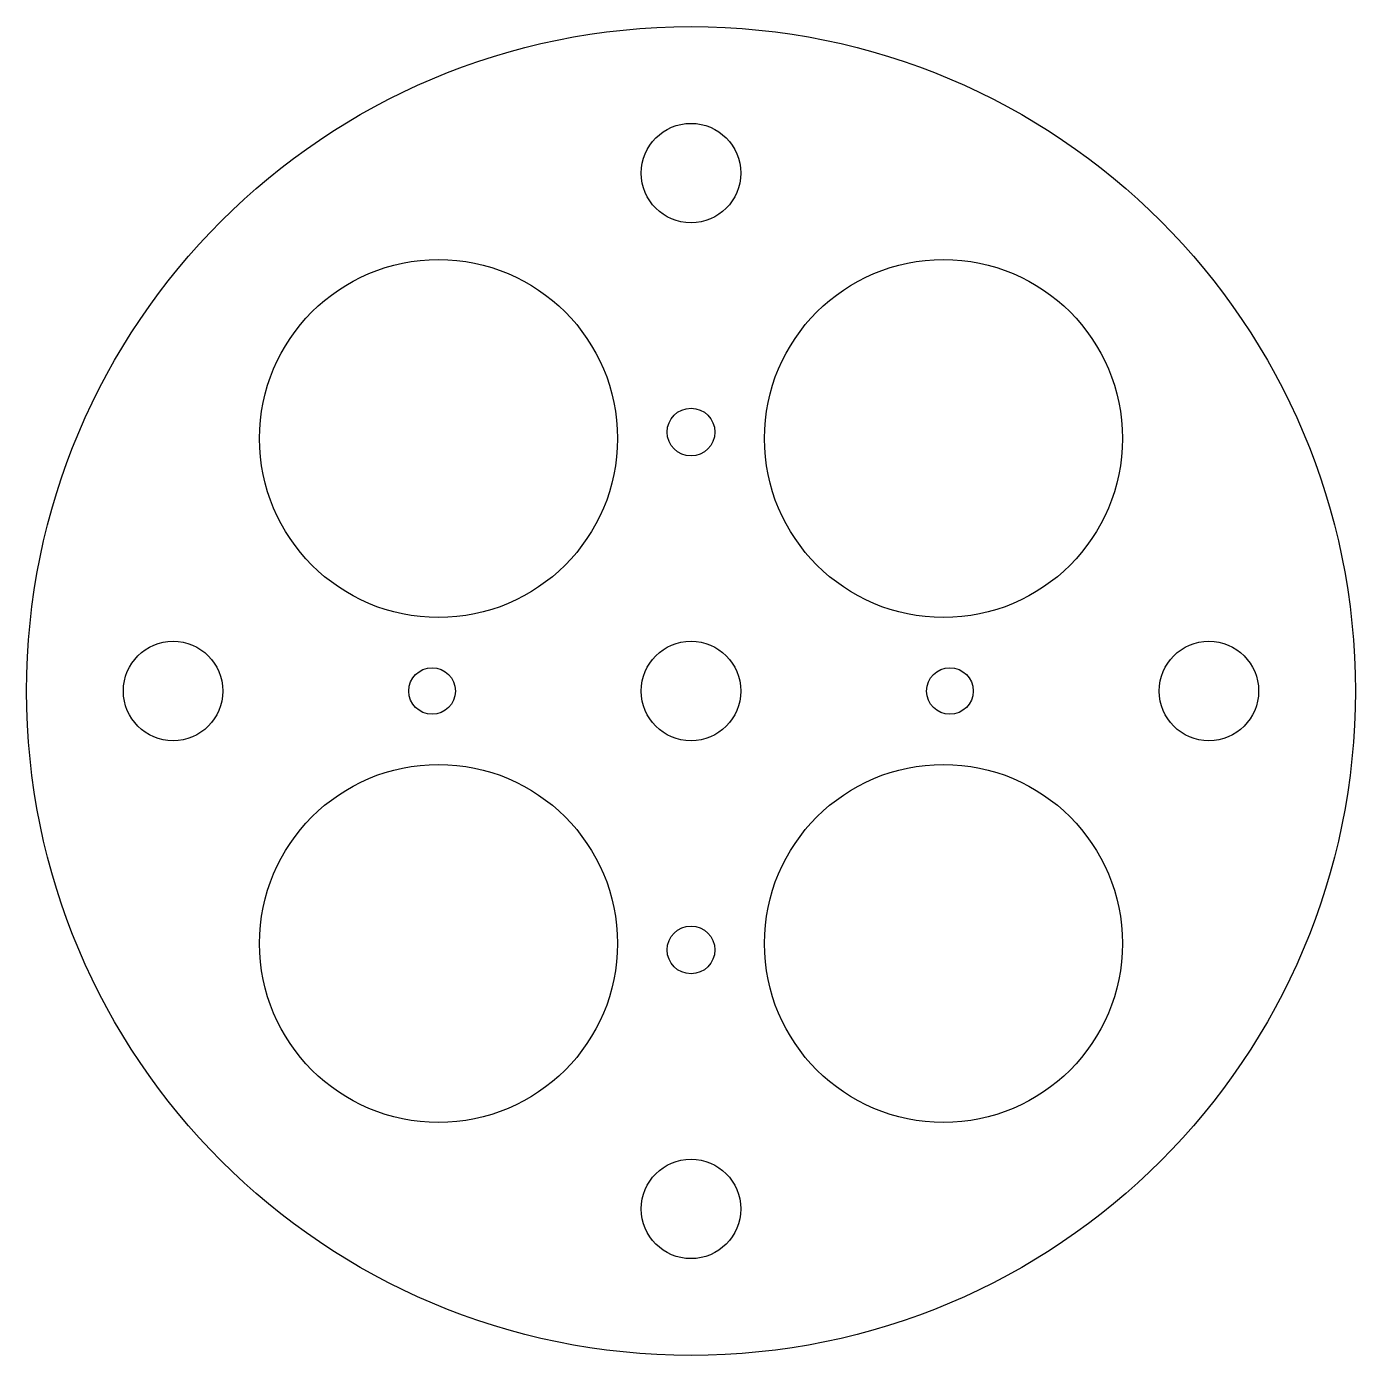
# Model space of a CAD drawing. Header units: millimetres. Extents: x -84 to 83, y -170 to -3.
import ezdxf

# ---------------------------------------------------------------- set-up
doc = ezdxf.new("R2010")
doc.units = ezdxf.units.MM
doc.header["$MEASUREMENT"] = 0

msp = doc.modelspace()

# ---------------------------------------------------------------- linework, layer by layer
for centre, radius in [((0, -86.08), 83.5), ((0, -20.99), 6.25), ((-31.73, -54.35), 22.5), ((31.73, -54.35), 22.5), ((0, -53.54), 3), ((-65.09, -86.08), 6.25), ((0, -86.08), 6.25), ((65.09, -86.08), 6.25), ((-32.54, -86.08), 2.93), ((32.54, -86.08), 2.93), ((-31.73, -117.81), 22.5), ((31.73, -117.81), 22.5), ((0, -118.62), 3), ((0, -151.17), 6.25)]:
    msp.add_circle(centre, radius)

doc.saveas('drawing.dxf')
